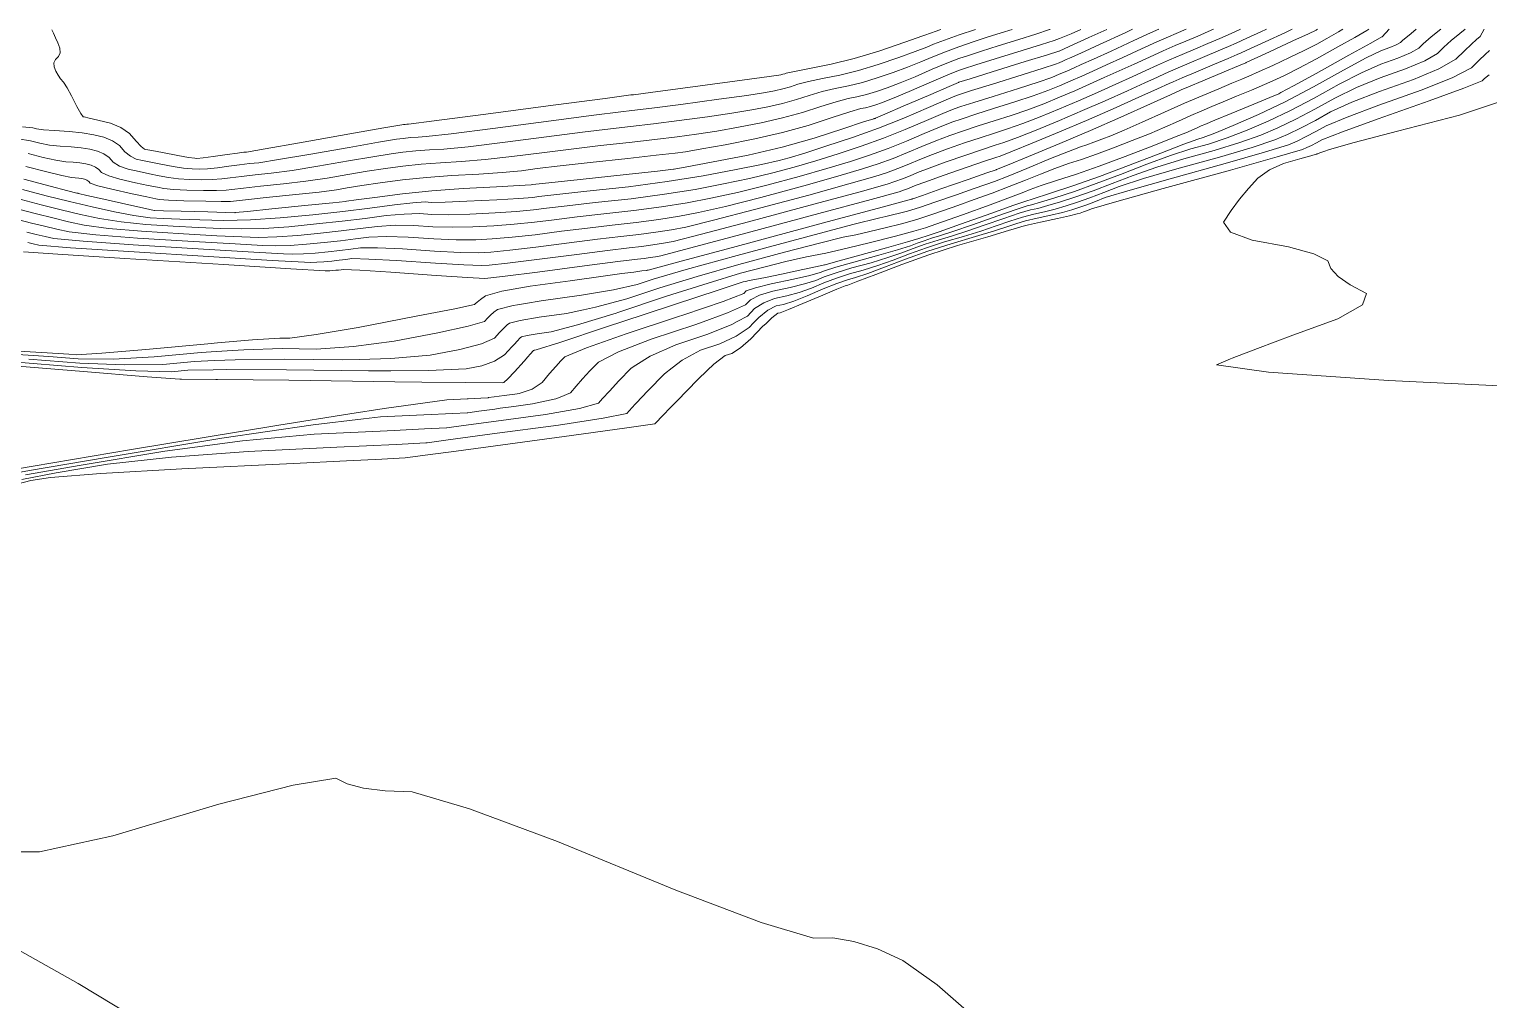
# Model space of a CAD drawing. Header units: inches. Extents: x 1337389 to 1347141, y 407035 to 414577.
# Drawn here: x 1338770 to 1339717, y 413944 to 414574 of the extents above; entities that cross this region are included whole.
import ezdxf

# ---------------------------------------------------------------- set-up
doc = ezdxf.new("R2010")
doc.units = ezdxf.units.IN
doc.header["$MEASUREMENT"] = 0
doc.layers.add('Topo', color=7, linetype='Continuous', lineweight=15, true_color=0x459900)

msp = doc.modelspace()

# ---------------------------------------------------------------- linework, layer by layer
at = {"layer": 'Topo'}
msp.add_line((1339092.083, 414395.7158, 775), (1339086.822, 414394.8308, 775), dxfattribs=at)
for points, elevation in [([(1339407.9669, 414573.6823), (1339400.843, 414571.4709), (1339391.6732, 414568.531), (1339382.506, 414565.4989), (1339373.3409, 414562.3749), (1339364.6411, 414559.1711), (1339356.4051, 414555.8862), (1339348.6349, 414552.5199), (1339340.0399, 414549.104), (1339330.6199, 414545.639), (1339320.3751, 414542.122), (1339310.7039, 414539.2231), (1339301.6079, 414536.9401), (1339293.0861, 414535.273), (1339284.6301, 414533.246), (1339276.2409, 414530.858), (1339267.9182, 414528.1092), (1339258.943, 414525.619), (1339249.317, 414523.3869), (1339239.0379, 414521.4129), (1339226.0071, 414519.2673), (1339210.2249, 414516.948), (1339191.6901, 414514.4562), (1339175.0221, 414512.3278), (1339160.2209, 414510.5622), (1339147.287, 414509.16), (1339129.117, 414506.9651), (1339105.7109, 414503.976), (1339077.0701, 414500.1941), (1339054.849, 414497.512), (1339039.0469, 414495.9299), (1339029.6651, 414495.448), (1339020.831, 414494.7799), (1339012.5451, 414493.927), (1339004.806, 414492.8882), (1338993.031, 414491.0212), (1338977.2202, 414488.3259), (1338957.3719, 414484.8031), (1338940.6431, 414482.1042), (1338927.0339, 414480.2289), (1338916.544, 414479.178), (1338907.7041, 414478.2201), (1338900.5121, 414477.354), (1338894.969, 414476.582), (1338888.7041, 414476.1359), (1338881.716, 414476.0179), (1338874.0059, 414476.2261), (1338866.8748, 414476.736), (1338860.326, 414477.547), (1338854.3559, 414478.6592), (1338848.0142, 414479.9251), (1338841.3001, 414481.345), (1338834.2129, 414482.9179), (1338828.6149, 414484.9611), (1338824.5041, 414487.474), (1338821.8811, 414490.4561), (1338818.4799, 414492.8409), (1338814.3, 414494.6278), (1338809.3419, 414495.8191), (1338803.6501, 414496.745), (1338797.225, 414497.408), (1338790.065, 414497.808), (1338783.2891, 414498.5958), (1338776.8959, 414499.7719), (1338770.8881, 414501.3362), (1338762.9142, 414502.664)], 835), ([(1339538.5118, 414573.7376), (1339537.0609, 414573.1029), (1339528.368, 414569.3351), (1339520.5968, 414566.0081), (1339513.7501, 414563.1198), (1339505.8859, 414559.684), (1339497.0051, 414555.701), (1339487.1082, 414551.1701), (1339477.331, 414546.716), (1339467.6749, 414542.3392), (1339458.139, 414538.0381), (1339448.4308, 414533.785), (1339438.5521, 414529.578), (1339428.5021, 414525.417), (1339418.087, 414521.49), (1339407.3071, 414517.797), (1339396.161, 414514.3371), (1339385.791, 414511.007), (1339376.1961, 414507.8049), (1339367.3759, 414504.733), (1339358.4131, 414501.3489), (1339349.3069, 414497.6541), (1339340.0579, 414493.6479), (1339330.5621, 414489.877), (1339320.8158, 414486.342), (1339310.823, 414483.0411), (1339294.802, 414478.32), (1339272.7549, 414472.18), (1339244.681, 414464.6201), (1339221.8509, 414458.7899), (1339204.2649, 414454.6911), (1339191.9229, 414452.3211), (1339178.488, 414450.1771), (1339163.959, 414448.258), (1339148.3359, 414446.5649), (1339132.1921, 414444.6879), (1339115.5259, 414442.6288), (1339098.3392, 414440.386), (1339083.3269, 414438.7091), (1339070.4892, 414437.5959), (1339059.8249, 414437.0487), (1339047.1639, 414437.071), (1339032.5052, 414437.6641), (1339015.8479, 414438.826), (1339001.8361, 414439.2111), (1338990.4688, 414438.8181), (1338981.747, 414437.6461), (1338972.08, 414436.4801), (1338961.469, 414435.3171), (1338949.9138, 414434.1588), (1338939.395, 414433.4641), (1338929.9121, 414433.2301), (1338921.4651, 414433.458), (1338903.7041, 414434.3631), (1338876.6281, 414435.9461), (1338840.2371, 414438.2049), (1338813.3289, 414440.299), (1338795.905, 414442.2279), (1338787.965, 414443.991), (1338779.864, 414445.897), (1338771.6039, 414447.9461), (1338763.1841, 414450.1379)], 800), ([(1339520.798, 414573.7301), (1339514.401, 414570.9781), (1339509.3058, 414568.8289), (1339501.805, 414565.517), (1339491.8979, 414561.0429), (1339479.5851, 414555.4061), (1339469.012, 414550.5821), (1339460.1769, 414546.569), (1339453.0801, 414543.3689), (1339445.857, 414540.2042), (1339438.505, 414537.0729), (1339431.026, 414533.9768), (1339421.419, 414530.4782), (1339409.683, 414526.5769), (1339395.8168, 414522.273), (1339384.3862, 414518.6419), (1339375.3889, 414515.6831), (1339368.8251, 414513.397), (1339360.614, 414510.2111), (1339350.7561, 414506.1269), (1339339.2499, 414501.1431), (1339327.436, 414496.4519), (1339315.312, 414492.0531), (1339302.8789, 414487.9471), (1339287.6271, 414483.3339), (1339269.556, 414478.215), (1339248.6652, 414472.589), (1339229.6189, 414467.8558), (1339212.4202, 414464.0158), (1339197.066, 414461.0681), (1339180.3521, 414458.401), (1339162.2769, 414456.0142), (1339142.8411, 414453.9069), (1339125.6199, 414451.946), (1339110.6151, 414450.131), (1339097.8263, 414448.4626), (1339084.777, 414447.1181), (1339071.4701, 414446.097), (1339057.9029, 414445.4009), (1339044.726, 414445.2241), (1339031.9409, 414445.569), (1339019.5459, 414446.4342), (1339007.571, 414446.5119), (1338996.0148, 414445.804), (1338984.8799, 414444.3091), (1338972.5379, 414442.8191), (1338958.9909, 414441.335), (1338944.2389, 414439.8569), (1338930.8091, 414438.9682), (1338918.7021, 414438.6701), (1338907.9181, 414438.9609), (1338891.7021, 414439.7159), (1338870.054, 414440.9339), (1338842.9738, 414442.615), (1338821.5419, 414444.4869), (1338805.7559, 414446.5479), (1338795.618, 414448.799), (1338785.2769, 414451.2321), (1338774.7311, 414453.8481), (1338763.9821, 414456.646)], 805), ([(1339503.0361, 414573.7226), (1339497.7239, 414571.35), (1339486.791, 414566.385), (1339472.063, 414559.6419), (1339460.6921, 414554.4469), (1339452.678, 414550.7999), (1339448.0221, 414548.6999), (1339443.282, 414546.623), (1339438.4579, 414544.5689), (1339433.5508, 414542.537), (1339424.7509, 414539.467), (1339412.059, 414535.358), (1339395.4729, 414530.2102), (1339382.9809, 414526.278), (1339374.5821, 414523.5611), (1339370.2751, 414522.0613), (1339362.816, 414519.0741), (1339352.2051, 414514.6), (1339338.4419, 414508.638), (1339324.31, 414503.027), (1339309.8079, 414497.7649), (1339294.9361, 414492.853), (1339280.4521, 414488.348), (1339266.357, 414484.2499), (1339252.648, 414480.5582), (1339237.3881, 414476.922), (1339220.5749, 414473.3409), (1339202.2089, 414469.8151), (1339182.2149, 414466.6251), (1339160.5939, 414463.7688), (1339137.345, 414461.249), (1339119.049, 414459.2039), (1339105.7049, 414457.6341), (1339097.313, 414456.539), (1339086.228, 414455.5272), (1339072.4501, 414454.598), (1339055.9801, 414453.7528), (1339042.289, 414453.3782), (1339031.377, 414453.4741), (1339023.244, 414454.0418), (1339013.3052, 414453.8141), (1339001.5619, 414452.7901), (1338988.0121, 414450.9708), (1338972.9961, 414449.1579), (1338956.5132, 414447.353), (1338938.5641, 414445.554), (1338922.2231, 414444.4729), (1338907.4921, 414444.1101), (1338894.3711, 414444.4649), (1338879.701, 414445.0692), (1338863.4812, 414445.9221), (1338845.7119, 414447.026), (1338829.7538, 414448.674), (1338815.608, 414450.868), (1338803.2719, 414453.606), (1338790.689, 414456.567), (1338777.858, 414459.75), (1338764.779, 414463.155)], 810), ([(1339486.0424, 414573.7154), (1339481.6839, 414571.7269), (1339464.54, 414563.8789), (1339452.372, 414558.313), (1339445.18, 414555.0311), (1339442.9641, 414554.0309), (1339440.7082, 414553.0431), (1339438.412, 414552.065), (1339436.0761, 414551.098), (1339428.083, 414548.456), (1339414.4351, 414544.138), (1339395.1291, 414538.1461), (1339381.576, 414533.9129), (1339373.7741, 414531.4399), (1339371.7243, 414530.7249), (1339365.0179, 414527.9361), (1339353.654, 414523.0721), (1339337.6341, 414516.1329), (1339321.1841, 414509.6021), (1339304.3027, 414503.4771), (1339286.9932, 414497.7601), (1339273.2769, 414493.3619), (1339263.1571, 414490.2852), (1339256.632, 414488.528), (1339245.1561, 414485.9879), (1339228.7292, 414482.6671), (1339207.3511, 414478.5621), (1339184.0789, 414474.8491), (1339158.912, 414471.5249), (1339131.8501, 414468.5908), (1339112.478, 414466.462), (1339100.7939, 414465.1369), (1339096.799, 414464.6149), (1339087.678, 414463.9361), (1339073.431, 414463.0987), (1339054.058, 414462.1041), (1339039.8521, 414461.5309), (1339030.8129, 414461.3798), (1339026.942, 414461.65), (1339019.0401, 414461.1159), (1339007.1081, 414459.7771), (1338991.145, 414457.6331), (1338973.4542, 414455.498), (1338954.0349, 414453.3699), (1338932.8882, 414451.2509), (1338913.6368, 414449.9779), (1338896.2818, 414449.55), (1338880.8241, 414449.9678), (1338867.699, 414450.421), (1338856.9071, 414450.9111), (1338848.4488, 414451.436), (1338837.9662, 414452.861), (1338825.459, 414455.1882), (1338810.9262, 414458.414), (1338796.1019, 414461.9021), (1338780.9851, 414465.652), (1338765.5759, 414469.6629)], 815), ([(1339384.0132, 414573.6722), (1339373.438, 414570.0669), (1339363.8721, 414566.6702), (1339356.8699, 414564.01), (1339352.4308, 414562.0869), (1339344.9521, 414559.255), (1339334.434, 414555.5123), (1339320.874, 414550.858), (1339308.076, 414547.0212), (1339296.0368, 414543.9991), (1339284.7591, 414541.7941), (1339275.6738, 414539.806), (1339268.7822, 414538.036), (1339264.082, 414536.4839), (1339259.0149, 414535.0779), (1339253.58, 414533.818), (1339247.7763, 414532.704), (1339235.731, 414530.8621), (1339217.443, 414528.2918), (1339192.9129, 414524.9941), (1339174.145, 414522.534), (1339161.139, 414520.9109), (1339153.894, 414520.125), (1339136.43, 414517.933), (1339108.745, 414514.334), (1339070.8401, 414509.3289), (1339043.8039, 414505.9011), (1339027.6371, 414504.051), (1339022.3401, 414503.7792), (1339017.3519, 414503.402), (1339012.6741, 414502.92), (1339008.304, 414502.3339), (1338996.6359, 414500.3878), (1338977.6671, 414497.085), (1338951.3989, 414492.422), (1338931.8531, 414489.1101), (1338919.0281, 414487.1491), (1338912.9259, 414486.537), (1338906.4121, 414485.7889), (1338899.4871, 414484.903), (1338892.151, 414483.881), (1338885.755, 414483.2399), (1338880.298, 414482.9799), (1338875.7809, 414483.1021), (1338870.136, 414483.6739), (1338863.3631, 414484.6969), (1338855.4618, 414486.1689), (1338848.8509, 414487.4487), (1338843.529, 414488.5361), (1338839.497, 414489.4321), (1338835.651, 414491.3438), (1338831.9932, 414494.2741), (1338828.5209, 414498.2211), (1338824.0201, 414501.3771), (1338818.4891, 414503.742), (1338811.9271, 414505.3179), (1338804.394, 414506.544), (1338795.89, 414507.422), (1338786.414, 414507.9509), (1338779.3359, 414508.501), (1338774.6549, 414509.074), (1338772.371, 414509.668), (1338765.5981, 414510.4421)], 840), ([(1339589.5509, 414573.7592), (1339585.277, 414571.7031), (1339572.146, 414565.643), (1339562.5329, 414561.2271), (1339556.4381, 414558.4561), (1339553.863, 414557.3289), (1339548.1109, 414554.8759), (1339539.1838, 414551.098), (1339527.0809, 414545.9931), (1339518.1279, 414542.1849), (1339512.326, 414539.6741), (1339509.6761, 414538.461), (1339502.29, 414535.1181), (1339490.1691, 414529.6461), (1339473.3132, 414522.046), (1339456.1549, 414514.527), (1339438.6929, 414507.0899), (1339420.9281, 414499.7361), (1339408.0898, 414494.524), (1339400.178, 414491.455), (1339397.1931, 414490.5281), (1339390.0071, 414488.0998), (1339378.6179, 414484.1711), (1339363.0281, 414478.7401), (1339351.8078, 414474.762), (1339344.9599, 414472.2362), (1339342.4829, 414471.163), (1339339.9402, 414470.153), (1339337.3289, 414469.2063), (1339334.653, 414468.322), (1339316.3269, 414463.2782), (1339282.3529, 414454.0747), (1339232.7299, 414440.712), (1339198.5459, 414431.592), (1339179.8012, 414426.715), (1339176.4959, 414426.0801), (1339172.8971, 414425.506), (1339169.0061, 414424.992), (1339164.8218, 414424.5379), (1339151.9061, 414422.9151), (1339130.258, 414420.1209), (1339099.8789, 414416.1571), (1339078.975, 414413.4811), (1339067.5459, 414412.093), (1339065.592, 414411.9929), (1339054.4761, 414412.6112), (1339034.196, 414413.9479), (1339004.7538, 414416.0032), (1338984.632, 414417.3059), (1338973.8299, 414417.8591), (1338972.3488, 414417.6599), (1338970.7059, 414417.4611), (1338968.903, 414417.2639), (1338966.9399, 414417.0671), (1338965.1531, 414416.949), (1338963.5421, 414416.9091), (1338962.1069, 414416.948), (1338939.709, 414418.3051), (1338896.3479, 414420.9811), (1338832.0239, 414424.9748), (1338788.692, 414427.7368), (1338766.3519, 414429.2678)], 785), ([(1339469.2401, 414573.7083), (1339457.6881, 414568.4199), (1339444.9201, 414562.5849), (1339438.3891, 414559.6182), (1339438.0946, 414559.5169), (1339430.7641, 414557.235), (1339416.3982, 414552.7729), (1339394.996, 414546.129), (1339380.637, 414541.6689), (1339373.321, 414539.393), (1339373.0498, 414539.3009), (1339366.9472, 414536.6741), (1339355.0129, 414531.5129), (1339337.247, 414523.818), (1339325.303, 414518.6542), (1339319.178, 414516.019), (1339318.8749, 414515.9151), (1339318.5879, 414515.8291), (1339318.3189, 414515.762), (1339318.0659, 414515.712), (1339311.5, 414513.5659), (1339298.62, 414509.323), (1339279.4263, 414502.9829), (1339258.728, 414497.2401), (1339236.5269, 414492.093), (1339212.8231, 414487.5431), (1339196.8379, 414484.4839), (1339188.5699, 414482.9179), (1339188.021, 414482.844), (1339177.6541, 414481.7108), (1339157.4679, 414479.518), (1339127.464, 414476.2651), (1339107.1781, 414474.06), (1339096.6111, 414472.901), (1339095.7619, 414472.789), (1339087.9839, 414472.3442), (1339073.277, 414471.566), (1339051.6413, 414470.4542), (1339031.2682, 414468.915), (1339012.158, 414466.9471), (1338994.311, 414464.5499), (1338982.2179, 414462.9179), (1338975.8768, 414462.0491), (1338975.2891, 414461.9449), (1338967.0138, 414461.0849), (1338951.0511, 414459.4709), (1338927.401, 414457.1011), (1338911.5799, 414455.514), (1338903.5872, 414454.708), (1338903.423, 414454.686), (1338897.5501, 414454.826), (1338885.969, 414455.1299), (1338868.6799, 414455.597), (1338857.095, 414455.9189), (1338851.214, 414456.0971), (1338851.0369, 414456.1301), (1338845.503, 414457.3541), (1338834.612, 414459.7699), (1338818.3629, 414463.3779), (1338807.505, 414465.812), (1338802.0371, 414467.0741), (1338801.959, 414467.162), (1338801.8581, 414467.2331), (1338801.7351, 414467.2861), (1338801.5879, 414467.3208), (1338801.419, 414467.3491), (1338801.2291, 414467.368), (1338801.0171, 414467.3801), (1338795.1471, 414468.8788), (1338783.6202, 414471.8649), (1338766.4361, 414476.339)], 820), ([(1339452.3755, 414573.7011), (1339446.0649, 414570.886), (1339438.6031, 414567.7379), (1339435.1, 414566.5349), (1339426.9891, 414563.9397), (1339414.2699, 414559.954), (1339396.9449, 414554.576), (1339384.3148, 414550.623), (1339376.383, 414548.095), (1339373.1469, 414546.9919), (1339366.1781, 414544.1731), (1339355.477, 414539.6371), (1339341.0429, 414533.386), (1339330.2149, 414528.8039), (1339322.992, 414525.8919), (1339319.3749, 414524.6511), (1339315.9601, 414523.627), (1339312.7481, 414522.8211), (1339309.7391, 414522.2329), (1339302.5429, 414520.126), (1339291.1601, 414516.501), (1339275.5899, 414511.3591), (1339258.7999, 414506.7), (1339240.791, 414502.524), (1339221.5619, 414498.8329), (1339206.5613, 414496.0789), (1339195.788, 414494.2611), (1339189.244, 414493.3819), (1339176.7759, 414491.9172), (1339158.3849, 414489.8661), (1339134.0713, 414487.2299), (1339114.491, 414485.0278), (1339099.6441, 414483.2589), (1339089.532, 414481.9238), (1339076.9391, 414480.7329), (1339061.8671, 414479.6869), (1339044.316, 414478.7861), (1339027.7892, 414477.5371), (1339012.287, 414475.9399), (1338997.81, 414473.9961), (1338985.822, 414472.285), (1338976.3249, 414470.8081), (1338969.3168, 414469.564), (1338958.2228, 414468.092), (1338943.0448, 414466.3901), (1338923.7819, 414464.4601), (1338910.2879, 414463.0819), (1338902.562, 414462.257), (1338900.605, 414461.9841), (1338894.601, 414461.9291), (1338884.552, 414462.092), (1338870.4551, 414462.473), (1338860.3551, 414462.8581), (1338854.2511, 414463.2468), (1338852.1438, 414463.6402), (1338846.3401, 414464.878), (1338836.841, 414466.962), (1338823.647, 414469.8911), (1338814.5421, 414472.195), (1338809.526, 414473.8739), (1338808.6001, 414474.9268), (1338807.3989, 414475.7688), (1338805.9232, 414476.4), (1338804.1729, 414476.8201), (1338802.1631, 414477.1469), (1338799.894, 414477.3819), (1338797.3661, 414477.523), (1338791.1936, 414478.785), (1338781.3791, 414481.1679), (1338767.9198, 414484.671)], 825), ([(1339556.0192, 414573.745), (1339549.931, 414571.0249), (1339542.6618, 414567.8449), (1339534.9488, 414564.5158), (1339526.7929, 414561.0381), (1339518.193, 414557.4112), (1339509.966, 414553.8509), (1339502.112, 414550.3592), (1339494.6312, 414546.934), (1339485.6509, 414542.8501), (1339475.1729, 414538.108), (1339463.197, 414532.7071), (1339451.006, 414527.3649), (1339438.599, 414522.0822), (1339425.9772, 414516.856), (1339414.7541, 414512.5011), (1339404.9312, 414509.0162), (1339396.5051, 414506.4011), (1339387.1959, 414503.3711), (1339377.0041, 414499.9271), (1339365.9271, 414496.068), (1339356.2109, 414492.4859), (1339347.858, 414489.1809), (1339340.8671, 414486.1531), (1339333.6881, 414483.303), (1339326.3209, 414480.63), (1339318.766, 414478.135), (1339301.9772, 414473.3059), (1339275.9539, 414466.1451), (1339240.6972, 414456.6511), (1339214.0831, 414449.7239), (1339196.1102, 414445.3651), (1339186.781, 414443.5741), (1339176.6238, 414441.9531), (1339165.641, 414440.5031), (1339153.8309, 414439.2231), (1339138.763, 414437.4301), (1339120.4371, 414435.126), (1339098.8521, 414432.31), (1339081.8759, 414430.3), (1339069.5081, 414429.0949), (1339061.7469, 414428.6969), (1339049.6011, 414428.918), (1339033.0691, 414429.7581), (1339012.1503, 414431.2178), (1338996.102, 414431.9089), (1338984.923, 414431.831), (1338978.6141, 414430.984), (1338971.6219, 414430.14), (1338963.947, 414429.299), (1338955.59, 414428.4621), (1338947.9811, 414427.9591), (1338941.1222, 414427.7902), (1338935.0129, 414427.9551), (1338915.7059, 414429.011), (1338883.201, 414430.9571), (1338837.4989, 414433.7951), (1338805.117, 414436.1119), (1338786.0539, 414437.908), (1338780.3112, 414439.1828), (1338774.452, 414440.562), (1338768.477, 414442.0439)], 795), ([(1339572.9679, 414573.7522), (1339569.3381, 414572.0771), (1339560.21, 414567.904), (1339553.1851, 414564.7399), (1339548.262, 414562.5869), (1339541.5299, 414559.6961), (1339532.9879, 414556.0678), (1339522.637, 414551.702), (1339514.047, 414548.0179), (1339507.2189, 414545.017), (1339502.153, 414542.697), (1339493.97, 414538.984), (1339482.6709, 414533.8771), (1339468.255, 414527.377), (1339453.5801, 414520.946), (1339438.646, 414514.5859), (1339423.453, 414508.296), (1339411.4221, 414503.5128), (1339402.5539, 414500.2351), (1339396.8489, 414498.465), (1339388.6019, 414495.736), (1339377.8109, 414492.049), (1339364.4769, 414487.4041), (1339354.0098, 414483.624), (1339346.4089, 414480.709), (1339341.6751, 414478.658), (1339336.8141, 414476.7281), (1339331.8249, 414474.9179), (1339326.7099, 414473.2281), (1339309.152, 414468.292), (1339279.154, 414460.1101), (1339236.713, 414448.681), (1339206.3141, 414440.658), (1339187.9559, 414436.04), (1339181.6379, 414434.8271), (1339174.761, 414433.7302), (1339167.3229, 414432.7473), (1339159.326, 414431.88), (1339145.334, 414430.173), (1339125.3471, 414427.624), (1339099.366, 414424.234), (1339080.4261, 414421.8901), (1339068.5269, 414420.594), (1339063.67, 414420.345), (1339052.0378, 414420.7639), (1339033.632, 414421.853), (1339008.4519, 414423.6098), (1338990.3669, 414424.6079), (1338979.377, 414424.845), (1338975.4812, 414424.322), (1338971.164, 414423.8009), (1338966.4251, 414423.282), (1338961.2649, 414422.7652), (1338956.567, 414422.4541), (1338952.332, 414422.349), (1338948.5599, 414422.4509), (1338927.7069, 414423.658), (1338889.775, 414425.9691), (1338834.7619, 414429.385), (1338796.9049, 414431.9251), (1338776.203, 414433.588), (1338772.657, 414434.376), (1338769.0391, 414435.2269)], 790), ([(1339432.5116, 414573.6927), (1339432.1049, 414573.5531), (1339423.213, 414570.6461), (1339412.1429, 414567.136), (1339398.8941, 414563.0229), (1339387.9938, 414559.5769), (1339379.4439, 414556.797), (1339373.244, 414554.684), (1339365.4091, 414551.6721), (1339355.9409, 414547.762), (1339344.8389, 414542.953), (1339335.1271, 414538.9541), (1339326.806, 414535.7651), (1339319.8751, 414533.387), (1339313.332, 414531.425), (1339307.178, 414529.8801), (1339301.4129, 414528.753), (1339293.5869, 414526.6861), (1339283.7011, 414523.68), (1339271.754, 414519.7341), (1339258.872, 414516.159), (1339245.0541, 414512.9559), (1339230.2999, 414510.1229), (1339216.284, 414507.673), (1339203.007, 414505.6049), (1339190.4671, 414503.9189), (1339175.8989, 414502.1221), (1339159.3029, 414500.2143), (1339140.6789, 414498.195), (1339121.804, 414495.996), (1339102.678, 414493.618), (1339083.3009, 414491.059), (1339065.8939, 414489.1221), (1339050.4571, 414487.808), (1339036.99, 414487.1169), (1339024.31, 414486.1588), (1339012.416, 414484.9339), (1339001.308, 414483.4419), (1338989.427, 414481.653), (1338976.7722, 414479.5669), (1338963.3439, 414477.184), (1338949.4331, 414475.0979), (1338935.04, 414473.31), (1338920.163, 414471.819), (1338908.9961, 414470.6509), (1338901.537, 414469.8061), (1338897.7869, 414469.2829), (1338891.6528, 414469.0329), (1338883.134, 414469.055), (1338872.2299, 414469.35), (1338863.6149, 414469.797), (1338857.2877, 414470.3969), (1338853.2501, 414471.1491), (1338847.1771, 414472.4019), (1338839.0709, 414474.153), (1338828.9301, 414476.4053), (1338821.5781, 414478.5779), (1338817.0151, 414480.6741), (1338815.2399, 414482.691), (1338812.939, 414484.3049), (1338810.1122, 414485.514), (1338806.7569, 414486.3188), (1338802.9068, 414486.946), (1338798.5591, 414487.3952), (1338793.7151, 414487.665), (1338787.242, 414488.69), (1338779.1381, 414490.47), (1338769.4039, 414493.0041)], 830), ([(1339361.6682, 414573.6627), (1339357.334, 414572.1339), (1339356.2271, 414571.655), (1339349.865, 414569.4049), (1339338.2469, 414565.3851), (1339321.374, 414559.5941), (1339305.4479, 414554.8191), (1339290.4671, 414551.059), (1339276.4319, 414548.3138), (1339266.717, 414546.3659), (1339261.3219, 414545.214), (1339260.2461, 414544.8589), (1339259.0869, 414544.5369), (1339257.8429, 414544.2489), (1339256.5141, 414543.994), (1339245.4542, 414542.4561), (1339224.661, 414539.6349), (1339194.136, 414535.5309), (1339173.268, 414532.7392), (1339162.056, 414531.2589), (1339160.5021, 414531.0898), (1339143.7418, 414528.9018), (1339111.778, 414524.6931), (1339064.609, 414518.4643), (1339032.759, 414514.29), (1339016.2271, 414512.173), (1339015.015, 414512.1101), (1339013.8739, 414512.0241), (1339012.803, 414511.9141), (1339011.803, 414511.7792), (1339000.2399, 414509.756), (1338978.1151, 414505.8432), (1338945.427, 414500.042), (1338923.0631, 414496.1168), (1338911.0228, 414494.068), (1338909.3069, 414493.896), (1338905.1201, 414493.3571), (1338898.4621, 414492.4519), (1338889.3331, 414491.179), (1338882.806, 414490.343), (1338878.8798, 414489.943), (1338877.556, 414489.9788), (1338873.3959, 414490.613), (1338866.4001, 414491.847), (1338856.5691, 414493.679), (1338849.6881, 414494.972), (1338845.759, 414495.7279), (1338844.7801, 414495.9449), (1338842.688, 414497.727), (1338839.4819, 414501.074), (1338835.1617, 414505.985), (1338829.5601, 414509.9129), (1338822.677, 414512.857), (1338814.5119, 414514.8171), (1338808.843, 414516.1361), (1338805.6712, 414516.8149), (1338804.9951, 414516.8521), (1338803.4151, 414519.142), (1338800.931, 414523.6839), (1338797.5438, 414530.4772), (1338794.6629, 414535.7329), (1338792.2903, 414539.452), (1338790.4251, 414541.6331), (1338788.7801, 414544.022), (1338787.356, 414546.6189), (1338786.152, 414549.4229), (1338786.043, 414551.934), (1338787.027, 414554.1519), (1338789.107, 414556.0771), (1338790.0491, 414558.503), (1338789.8551, 414561.43), (1338788.5231, 414564.859), (1338787.1429, 414568.1291), (1338785.714, 414571.24), (1338784.6227, 414573.4183)], 845), ([(1339606.0647, 414573.7662), (1339605.396, 414573.357), (1339605.2071, 414573.221), (1339600.0699, 414570.8171), (1339589.9849, 414566.146), (1339574.9529, 414559.209), (1339564.855, 414554.5501), (1339559.692, 414552.171), (1339559.4639, 414552.0709), (1339554.6929, 414550.057), (1339545.3801, 414546.1268), (1339531.5241, 414540.2839), (1339522.209, 414536.3521), (1339517.4338, 414534.3319), (1339517.198, 414534.2249), (1339510.6099, 414531.252), (1339497.6671, 414525.416), (1339478.3722, 414516.715), (1339458.729, 414508.1071), (1339438.74, 414499.594), (1339418.4042, 414491.1749), (1339404.7581, 414485.5348), (1339397.8021, 414482.674), (1339397.537, 414482.592), (1339391.4121, 414480.4649), (1339379.4251, 414476.293), (1339361.578, 414470.0759), (1339349.6069, 414465.899), (1339343.511, 414463.763), (1339343.2909, 414463.6681), (1339343.0658, 414463.5779), (1339342.834, 414463.4939), (1339342.5962, 414463.4161), (1339323.502, 414458.2641), (1339285.5519, 414448.0399), (1339228.746, 414432.743), (1339190.777, 414422.5261), (1339171.6459, 414417.3891), (1339171.3531, 414417.333), (1339171.0339, 414417.2821), (1339170.688, 414417.236), (1339170.3171, 414417.1961), (1339167.5191, 414416.8369), (1339162.2941, 414416.158), (1339154.643, 414415.1592), (1339140.898, 414413.2839), (1339121.0591, 414410.5311), (1339095.1259, 414406.901), (1339076.7921, 414403.6539), (1339066.056, 414400.7901), (1339062.919, 414398.3088), (1339060.7051, 414396.517), (1339059.4141, 414395.4141), (1339059.047, 414395.0009), (1339046.2548, 414392.3348), (1339021.0389, 414387.4162), (1338983.398, 414380.245), (1338956.119, 414375.4929), (1338939.2032, 414373.1609), (1338933.8591, 414373.2319)], 780), ([(1339622.4825, 414573.7732), (1339619.6841, 414572.1091), (1339612.116, 414567.743), (1339605.48, 414564.065), (1339597.4111, 414559.9309), (1339587.9089, 414555.3411), (1339576.9741, 414550.2941), (1339568.16, 414546.2979), (1339561.4659, 414543.3511), (1339556.893, 414541.4549), (1339550.378, 414538.728), (1339541.9211, 414535.1719), (1339531.5231, 414530.7871), (1339519.763, 414525.686), (1339506.6419, 414519.87), (1339492.1601, 414513.34), (1339480.577, 414508.2381), (1339471.893, 414504.566), (1339466.1069, 414502.322), (1339460.9091, 414500.3951), (1339456.2981, 414498.7851), (1339452.2749, 414497.4911), (1339444.4412, 414494.497), (1339432.798, 414489.801), (1339417.345, 414483.4031), (1339405.189, 414478.4671), (1339396.3311, 414474.9909), (1339390.771, 414472.9769), (1339382.5952, 414470.077), (1339371.8012, 414466.292), (1339358.3911, 414461.6199), (1339347.7609, 414458.0681), (1339339.911, 414455.635), (1339334.8419, 414454.3209), (1339330.1561, 414453.1841), (1339325.8542, 414452.225), (1339321.9359, 414451.443), (1339304.5489, 414446.9433), (1339273.6919, 414438.7239), (1339229.3661, 414426.7878), (1339196.413, 414417.706), (1339174.833, 414411.478), (1339164.6269, 414408.104), (1339149.137, 414404.64), (1339128.3641, 414401.0839), (1339102.306, 414397.4359), (1339092.083, 414395.7158)], 775), ([(1339639.3265, 414573.7803), (1339638.0219, 414572.9858), (1339630.1819, 414568.467), (1339619.2671, 414562.332), (1339605.2791, 414554.579), (1339593.8898, 414548.458), (1339585.1, 414543.969), (1339578.91, 414541.1121), (1339571.57, 414537.875), (1339563.08, 414534.2579), (1339553.4411, 414530.26), (1339544.8882, 414526.6981), (1339537.4209, 414523.572), (1339531.0411, 414520.881), (1339523.826, 414517.7511), (1339515.7761, 414514.183), (1339506.8911, 414510.1761), (1339496.9019, 414505.929), (1339485.8099, 414501.4401), (1339473.614, 414496.71), (1339462.657, 414492.6481), (1339452.9379, 414489.2539), (1339444.4569, 414486.5281), (1339435.548, 414483.3631), (1339426.21, 414479.7589), (1339416.4439, 414475.7158), (1339406.026, 414471.605), (1339394.9581, 414467.4272), (1339383.2378, 414463.1811), (1339372.6741, 414459.3931), (1339363.267, 414456.0607), (1339355.015, 414453.1871), (1339345.9532, 414450.347), (1339336.0789, 414447.543), (1339325.393, 414444.7729), (1339315.5169, 414442.378), (1339306.4489, 414440.3559), (1339298.1902, 414438.7069), (1339282.775, 414434.9399), (1339260.2061, 414429.0551), (1339230.4819, 414421.0499), (1339203.4949, 414413.344), (1339179.2438, 414405.935), (1339157.73, 414398.8241), (1339137.5088, 414393.2601), (1339129.7301, 414391.6099)], 770), ([(1339652.5396, 414573.7859), (1339647.9611, 414568.8709), (1339647.86, 414568.8088), (1339640.6799, 414564.826), (1339626.419, 414556.9201), (1339605.0781, 414545.0919), (1339590.369, 414536.9841), (1339582.2909, 414532.597), (1339580.8462, 414531.9298), (1339574.9808, 414529.452), (1339564.695, 414525.164), (1339549.989, 414519.0648), (1339539.3978, 414514.668), (1339532.9212, 414511.9711), (1339530.5601, 414510.975), (1339527.8889, 414509.8161), (1339524.9101, 414508.4959), (1339521.621, 414507.013), (1339513.2271, 414503.6191), (1339499.7268, 414498.3141), (1339481.121, 414491.0989), (1339464.4051, 414484.902), (1339449.577, 414479.7241), (1339436.639, 414475.5651), (1339426.6539, 414472.2289), (1339419.6219, 414469.7171), (1339415.5431, 414468.0281), (1339406.8639, 414464.7439), (1339393.5839, 414459.8631), (1339375.7052, 414453.3849), (1339362.7541, 414448.7079), (1339354.7321, 414445.8309), (1339351.64, 414444.7539), (1339344.145, 414442.627), (1339332.246, 414439.4507), (1339315.9449, 414435.2259), (1339300.877, 414431.571), (1339287.043, 414428.4859), (1339274.4431, 414425.9721), (1339261.0021, 414422.9379), (1339246.7211, 414419.3849), (1339231.5987, 414415.3129), (1339210.577, 414408.982), (1339183.6549, 414400.392), (1339151.955, 414389.9138)], 765), ([(1339670.1061, 414573.7933), (1339666.689, 414571.0559), (1339661.1861, 414566.526), (1339659.818, 414565.1851), (1339657.1022, 414563.655), (1339653.0389, 414561.936), (1339647.629, 414560.028), (1339637.547, 414555.115), (1339622.795, 414547.197), (1339603.3711, 414536.275), (1339584.993, 414526.6581), (1339567.66, 414518.348), (1339551.3731, 414511.3429), (1339539.402, 414506.367), (1339531.7481, 414503.4188), (1339528.4099, 414502.4991), (1339519.249, 414499.1601), (1339504.265, 414493.4029), (1339483.456, 414485.2281), (1339464.4759, 414478.107), (1339447.3249, 414472.04), (1339432.0011, 414467.028), (1339421.5901, 414463.645), (1339416.092, 414461.8911), (1339415.506, 414461.7659), (1339408.3699, 414459.2871), (1339394.6839, 414454.454), (1339374.4478, 414447.2679), (1339360.475, 414442.3351), (1339352.7629, 414439.655), (1339351.3139, 414439.2289), (1339349.934, 414438.784), (1339348.6229, 414438.3199), (1339347.3811, 414437.8382), (1339339.961, 414435.7048), (1339326.365, 414431.922), (1339306.591, 414426.4881), (1339293.2989, 414422.818), (1339286.4892, 414420.9119), (1339286.1619, 414420.7712), (1339281.3351, 414419.7152), (1339272.008, 414417.744), (1339258.1829, 414414.8578), (1339247.788, 414412.6979), (1339240.823, 414411.2662), (1339237.289, 414410.5612), (1339234.76, 414410.044), (1339233.235, 414409.7151), (1339232.715, 414409.575), (1339217.6589, 414404.6201), (1339188.0661, 414394.8491), (1339169.1618, 414388.6008)], 760), ([(1339685.9867, 414573.8001), (1339679.7719, 414568.736), (1339674.5889, 414564.284), (1339671.8221, 414561.5718), (1339666.3298, 414558.4789), (1339658.1151, 414555.0029), (1339647.1739, 414551.144), (1339634.473, 414545.5308), (1339620.0091, 414538.162), (1339603.7849, 414529.0389), (1339588.4329, 414521.0061), (1339573.954, 414514.0638), (1339560.3489, 414508.213), (1339547.469, 414503.262), (1339535.3139, 414499.2111), (1339523.8841, 414496.06), (1339510.5381, 414491.7099), (1339495.276, 414486.161), (1339478.099, 414479.412), (1339462.4311, 414473.5329), (1339448.2728, 414468.5251), (1339435.6231, 414464.3879), (1339426.304, 414461.4401), (1339420.3159, 414459.6831), (1339417.659, 414459.116), (1339410.407, 414456.7921), (1339398.562, 414452.711), (1339382.123, 414446.8729), (1339369.475, 414442.484), (1339360.6178, 414439.5448), (1339355.551, 414438.055), (1339350.726, 414436.5001), (1339346.1419, 414434.879), (1339341.7979, 414433.193), (1339333.524, 414430.591), (1339321.319, 414427.073), (1339305.183, 414422.6382), (1339293.472, 414419.272), (1339286.188, 414416.9741), (1339283.33, 414415.7431), (1339276.5842, 414413.9131), (1339265.95, 414411.4821), (1339251.4282, 414408.4501), (1339241.2319, 414405.9049), (1339235.3621, 414403.8459), (1339233.8171, 414402.2742), (1339220.3249, 414397.1159), (1339194.8849, 414388.3741), (1339190.6098, 414386.9641)], 755), ([(1339229.4941, 414383.9969), (1339236.02, 414387.5552), (1339240.768, 414392.3878), (1339246.6251, 414396.172), (1339253.5931, 414398.907), (1339261.6689, 414400.593), (1339269.694, 414402.853), (1339277.666, 414405.6881), (1339285.5859, 414409.096), (1339293.8199, 414412.18), (1339302.367, 414414.94), (1339311.2279, 414417.3751), (1339320.65, 414420.363), (1339330.634, 414423.9029), (1339341.1789, 414427.9961), (1339352.309, 414431.9309), (1339364.0251, 414435.707), (1339376.3269, 414439.325), (1339387.476, 414442.7841), (1339397.4731, 414446.0839), (1339406.319, 414449.2249), (1339414.482, 414451.803), (1339421.9641, 414453.8169), (1339428.765, 414455.2679), (1339435.7319, 414457.032), (1339442.867, 414459.1071), (1339450.1682, 414461.4961), (1339458.3409, 414464.3861), (1339467.3851, 414467.7799), (1339477.3, 414471.6749), (1339493.1149, 414476.81), (1339514.83, 414483.183), (1339542.4462, 414490.7961), (1339563.603, 414497.052), (1339578.302, 414501.952), (1339586.5429, 414505.496), (1339595.313, 414509.701), (1339604.6111, 414514.567), (1339614.439, 414520.093), (1339628.3242, 414526.3639), (1339646.2658, 414533.3781), (1339668.266, 414541.137), (1339684.787, 414548.1261), (1339695.8301, 414554.3481), (1339701.3949, 414559.8008), (1339705.8831, 414564.052), (1339709.2941, 414567.103), (1339711.629, 414568.9521), (1339714.2456, 414573.812)], 745), ([(1339701.8552, 414573.8068), (1339698.3319, 414571.016), (1339692.828, 414566.3939), (1339687.9921, 414562.042), (1339683.826, 414557.9601), (1339675.5589, 414553.3032), (1339663.19, 414548.0699), (1339646.72, 414542.2611), (1339631.3979, 414535.9469), (1339617.2239, 414529.128), (1339604.1981, 414521.8031), (1339591.8731, 414515.3528)], 750), ([(1339717.7049, 414559.9481), (1339714.8301, 414557.4381), (1339710.8889, 414553.7282), (1339705.8801, 414548.82), (1339693.364, 414542.3119), (1339673.341, 414534.2029), (1339645.8122, 414524.4949), (1339625.2492, 414516.7801), (1339611.6528, 414511.0579), (1339605.0241, 414507.3312), (1339598.752, 414504.049), (1339592.837, 414501.213), (1339587.2781, 414498.8219), (1339571.6701, 414493.947), (1339546.0119, 414486.5882), (1339510.3041, 414476.7449), (1339484.404, 414469.3589), (1339468.3121, 414464.432), (1339462.028, 414461.9631), (1339456.2959, 414459.8129), (1339451.116, 414457.9809), (1339446.4892, 414456.467), (1339440.446, 414454.827), (1339432.9889, 414453.0609), (1339424.117, 414451.168), (1339416.52, 414449.309), (1339410.1971, 414447.4819), (1339405.148, 414445.6899), (1339396.4769, 414442.934), (1339384.1811, 414439.2149), (1339368.262, 414434.5329), (1339353.1011, 414429.6461), (1339338.6981, 414424.5552), (1339325.0508, 414419.2579), (1339314.2128, 414415.249), (1339306.1819, 414412.5261), (1339300.9589, 414411.0909), (1339293.994, 414408.6339), (1339285.2849, 414405.1569), (1339274.8339, 414400.66), (1339266.249, 414397.323), (1339259.5289, 414395.148), (1339254.675, 414394.1351), (1339249.3221, 414391.3051), (1339243.4709, 414386.6591), (1339240.0631, 414383.1901)], 740), ([(1339247.935, 414382.589), (1339252.019, 414386.4389), (1339255.7571, 414389.3629), (1339257.3893, 414389.7039), (1339262.8042, 414391.794), (1339272.0031, 414395.6319), (1339284.9842, 414401.2191), (1339294.167, 414405.089), (1339299.552, 414407.241), (1339301.137, 414407.677), (1339307.776, 414410.134), (1339319.469, 414414.6131), (1339336.2161, 414421.1129), (1339353.8929, 414427.3621), (1339372.4989, 414433.3589), (1339392.0361, 414439.1051), (1339405.4769, 414443.0841), (1339412.823, 414445.2949), (1339414.0749, 414445.7391), (1339418.5569, 414446.814), (1339426.27, 414448.519), (1339437.214, 414450.8529), (1339445.161, 414452.6228), (1339450.111, 414453.827), (1339452.064, 414454.466), (1339454.2511, 414455.239), (1339456.6709, 414456.1469), (1339459.3239, 414457.1899), (1339475.6931, 414461.9091), (1339505.777, 414470.3061), (1339549.5781, 414482.3811), (1339579.7371, 414490.8418), (1339596.255, 414495.6921), (1339599.1308, 414496.9291), (1339602.1919, 414498.397), (1339605.4379, 414500.0951), (1339608.868, 414502.024), (1339622.1749, 414507.1959), (1339645.3581, 414515.6119), (1339678.4169, 414527.27), (1339700.9301, 414535.5071), (1339712.8981, 414540.3221), (1339714.3189, 414541.715), (1339717.406, 414544.1959)], 735), ([(1339725.409, 414527.1392), (1339698.103, 414518.0739), (1339657.8701, 414507.5931), (1339629.79, 414500.1621), (1339613.863, 414495.781), (1339610.0879, 414494.45), (1339607.495, 414493.52), (1339606.0829, 414492.9889), (1339605.8509, 414492.8588), (1339605.6321, 414492.744), (1339605.4249, 414492.6448), (1339605.2308, 414492.562), (1339601.5921, 414491.538), (1339594.5071, 414489.5749), (1339583.9769, 414486.6719), (1339574.9179, 414482.515), (1339567.3322, 414477.1039), (1339561.2182, 414470.439), (1339555.4509, 414463.462), (1339550.0329, 414456.172), (1339544.9641, 414448.57), (1339549.4652, 414442.0908), (1339563.5358, 414436.7361), (1339587.178, 414432.5049), (1339603.5798, 414428.0569), (1339612.7419, 414423.392), (1339614.6629, 414418.5118), (1339619.4938, 414413.3472), (1339627.2341, 414407.8971), (1339637.8839, 414402.163), (1339635.2259, 414394.7899), (1339619.2599, 414385.7759), (1339589.9861, 414375.1209), (1339567.0868, 414366.582), (1339550.5621, 414360.158), (1339549.5, 414359.7069)], 730), ([(1339591.8731, 414515.3528), (1339580.249, 414509.7801), (1339569.325, 414505.0829), (1339555.5359, 414500.157), (1339538.88, 414495.0029), (1339519.357, 414489.622), (1339501.8271, 414484.2598), (1339486.2878, 414478.9179), (1339472.742, 414473.596), (1339460.3861, 414468.9601), (1339449.2201, 414465.0109), (1339439.2451, 414461.7481), (1339431.018, 414459.2359), (1339424.5399, 414457.4759), (1339419.8113, 414456.467), (1339412.4449, 414454.2979), (1339402.44, 414450.968), (1339389.7979, 414446.4789), (1339378.4761, 414442.634), (1339368.4722, 414439.435), (1339359.788, 414436.8809), (1339351.518, 414434.215), (1339343.6601, 414431.4381), (1339336.2161, 414428.548), (1339327.0869, 414425.477), (1339316.2729, 414422.2239), (1339303.775, 414418.7889), (1339293.646, 414415.7261), (1339285.8871, 414413.0351), (1339280.498, 414410.7159), (1339273.139, 414408.3831), (1339263.81, 414406.0371), (1339252.51, 414403.678), (1339243.9292, 414401.0382), (1339238.065, 414398.117), (1339234.9179, 414394.9154), (1339223.1172, 414389.5801), (1339211.5679, 414385.3651)], 750), ([(1339086.822, 414394.8308), (1339084.1449, 414394.38), (1339073.8781, 414391.9141), (1339071.5067, 414390.038), (1339069.3262, 414388.1129), (1339067.336, 414386.1369), (1339065.535, 414384.1109), (1339054.8429, 414380.9521), (1339035.2599, 414376.6601), (1339006.7851, 414371.2352), (1338980.4329, 414367.7168), (1338959.339, 414366.313)], 775), ([(1339151.955, 414389.9138), (1339150.8329, 414389.5429), (1339125.88, 414381.8809), (1339108.7949, 414377.405), (1339099.5778, 414376.114), (1339093.154, 414375.0329), (1339089.5229, 414374.161), (1339088.684, 414373.498), (1339086.569, 414371.305), (1339084.8411, 414369.4091)], 765), ([(1339129.7301, 414391.6099), (1339118.579, 414389.2439), (1339100.9422, 414386.7751), (1339088.649, 414384.706), (1339085.9829, 414384.0661)], 770), ([(1339169.1618, 414388.6008), (1339143.9371, 414380.263), (1339114.2512, 414370.501), (1339099.0111, 414365.565), (1339098.2138, 414365.4542), (1339097.6588, 414365.3599), (1339097.3451, 414365.2851), (1339097.2732, 414365.2271), (1339095.1911, 414362.9011), (1339093.5298, 414361.0361)], 760), ([(1339190.6098, 414386.9641), (1339157.4972, 414376.0451), (1339131.7371, 414366.962), (1339117.6049, 414361.1239), (1339115.8811, 414359.338)], 755), ([(1339085.9829, 414384.0661), (1339081.7009, 414383.037), (1339080.096, 414381.768), (1339077.9479, 414379.7089), (1339075.2571, 414376.8599), (1339072.0231, 414373.2219), (1339063.4309, 414369.5701), (1339049.481, 414365.9038), (1339030.173, 414362.226), (1339004.747, 414359.9399), (1338984.3541, 414359.3631)], 770), ([(1339211.5679, 414385.3651), (1339202.6592, 414382.1131), (1339173.5459, 414372.5131), (1339152.381, 414364.295), (1339139.3539, 414357.5551)], 750), ([(1339163.7268, 414355.7033), (1339173.0261, 414361.6269), (1339189.5959, 414368.9811), (1339210.4341, 414375.8521), (1339225.9091, 414382.0429), (1339229.4941, 414383.9969)], 745), ([(1339240.0631, 414383.1901), (1339237.1211, 414380.1959), (1339228.7, 414374.5071), (1339218.2091, 414369.5911), (1339205.6451, 414365.4491), (1339193.671, 414358.9587), (1339187.179, 414353.9211)], 740), ([(1339209.95, 414352.191), (1339214.3151, 414356.2911), (1339221.695, 414361.9159), (1339225.983, 414363.3302), (1339231.4922, 414366.9709), (1339238.2228, 414372.8369), (1339246.174, 414380.9301), (1339247.935, 414382.589)], 735), ([(1338892.1469, 414370.1), (1338885.8701, 414369.5619), (1338845.6468, 414365.7889), (1338817.2291, 414363.405), (1338800.615, 414362.409), (1338795.806, 414362.802), (1338778.128, 414363.8851), (1338747.5789, 414365.6589)], 780), ([(1338933.8591, 414373.2319), (1338932.6479, 414373.2481), (1338914.871, 414372.0479), (1338892.1469, 414370.1)], 780), ([(1339084.8411, 414369.4091), (1339083.178, 414367.5831), (1339078.5109, 414362.332), (1339072.0192, 414358.1869), (1339063.7021, 414355.1481), (1339053.5601, 414353.216), (1339029.0602, 414352.164), (1339004.5761, 414352.0561)], 765), ([(1338891.24, 414364.4711), (1338881.586, 414363.841), (1338851.1859, 414360.99), (1338824.585, 414359.606), (1338801.7841, 414359.6901), (1338782.7828, 414361.242), (1338759.2489, 414362.8941)], 775), ([(1338890.3059, 414358.6752), (1338877.301, 414358.121), (1338856.7249, 414356.1911), (1338831.942, 414355.8081), (1338802.9529, 414356.9721), (1338769.7591, 414359.6831)], 770), ([(1338984.3541, 414359.3631), (1338973.202, 414359.048), (1338935.54, 414359.549), (1338903.573, 414359.2399), (1338890.3059, 414358.6752)], 770), ([(1338959.339, 414366.313), (1338956.2019, 414366.1041), (1338934.0941, 414366.3991), (1338909.2218, 414365.6441), (1338891.24, 414364.4711)], 775), ([(1339093.5298, 414361.0361), (1339091.0989, 414358.3061), (1339084.9989, 414351.442), (1339080.607, 414346.8041), (1339077.9231, 414344.392), (1339076.948, 414344.2069), (1339053.374, 414344.3879), (1339024.8589, 414344.7261)], 760), ([(1339115.8811, 414359.338), (1339115.102, 414358.5312), (1339111.8129, 414354.8839), (1339107.7389, 414350.1809), (1339102.881, 414344.424), (1339096.3569, 414340.143), (1339088.544, 414337.4658)], 755), ([(1339549.5, 414359.7069), (1339540.4109, 414355.8491), (1339574.2349, 414351.0482), (1339652.0341, 414345.7538), (1339773.807, 414339.9681), (1339861.803, 414337.876), (1339916.021, 414339.476), (1339931.433, 414343.4681)], 730), ([(1338891.129, 414346.4441), (1338868.7309, 414346.6792), (1338867.8019, 414346.5921), (1338846.655, 414348.21), (1338805.292, 414351.5341), (1338743.711, 414356.5641)], 760), ([(1338889.341, 414352.6861), (1338873.0161, 414352.3999), (1338862.263, 414351.391), (1338839.2991, 414352.0091), (1338804.1229, 414354.2531), (1338756.735, 414358.1241)], 765), ([(1339004.5761, 414352.0561), (1338990.202, 414351.9921), (1338936.9851, 414352.6998), (1338897.9231, 414352.8359), (1338889.341, 414352.6861)], 765), ([(1339139.3539, 414357.5551), (1339139.165, 414357.457), (1339133.8959, 414352), (1339129.144, 414346.8921), (1339124.9071, 414342.1341), (1339121.1861, 414337.7248), (1339114.54, 414334.9949)], 750), ([(1339140.7392, 414332.5049), (1339142.0739, 414334.087), (1339146.4741, 414338.901), (1339152.691, 414345.469), (1339160.724, 414353.789), (1339163.7268, 414355.7033)], 745), ([(1339187.179, 414353.9211), (1339182.2841, 414350.1221), (1339171.4849, 414338.9367), (1339163.8039, 414330.9101), (1339163.289, 414330.3608)], 740), ([(1339186.209, 414328.1821), (1339190.28, 414332.406), (1339203.843, 414346.454), (1339209.95, 414352.191)], 735), ([(1339024.8589, 414344.7261), (1339007.202, 414344.9358), (1338938.431, 414345.8509), (1338892.2739, 414346.432), (1338891.129, 414346.4441)], 760), ([(1339054.7989, 414333.907), (1339054.2378, 414333.8791), (1339041.012, 414333.2429), (1339000.2818, 414327.528), (1338978.1519, 414324.028)], 755), ([(1339006.807, 414313.3431), (1339026.4489, 414314.2931), (1339040.8409, 414314.999), (1339041.0171, 414315.0281), (1339051.7691, 414316.4821), (1339073.097, 414319.36), (1339105.002, 414323.6622), (1339127.1329, 414327.5511), (1339139.4911, 414331.0261), (1339140.7392, 414332.5049)], 745), ([(1339163.289, 414330.3608), (1339159.241, 414326.0401), (1339157.7959, 414324.327), (1339142.5219, 414321.2549), (1339113.4201, 414316.8241), (1339070.4899, 414311.035), (1339041.837, 414307.1701), (1339028.2079, 414305.331)], 740), ([(1339085.2349, 414336.9422), (1339078.313, 414336.009), (1339071.6329, 414335.1039), (1339068.127, 414334.625), (1339067.7951, 414334.5701), (1339063.1649, 414334.3209), (1339054.7989, 414333.907)], 755), ([(1339114.54, 414334.9949), (1339111.745, 414333.8471), (1339096.585, 414330.4999), (1339084.5801, 414328.8809)], 750), ([(1339088.544, 414337.4658), (1339088.168, 414337.3369), (1339085.2349, 414336.9422)], 755), ([(1338978.1519, 414324.028), (1338932.0461, 414316.736), (1338836.3059, 414300.8661), (1338772.5141, 414290.172), (1338740.6699, 414284.653)], 755), ([(1338986.966, 414320.7709), (1338954.3349, 414317.0041), (1338895.0039, 414308.268), (1338820.02, 414295.838), (1338770.1068, 414287.3), (1338745.2649, 414282.654)], 750), ([(1339072.139, 414327.2022), (1339061.7008, 414325.7931), (1339054.572, 414324.8259), (1339054.3181, 414324.7849), (1339044.8069, 414324.3071), (1339026.0391, 414323.394), (1338998.0141, 414322.0461), (1338986.966, 414320.7709)], 750), ([(1339043.86, 414299.4709), (1339067.8821, 414302.7111), (1339121.8371, 414309.9871), (1339157.91, 414314.9589), (1339176.1009, 414317.6279), (1339176.4092, 414317.993), (1339181.1349, 414322.9189), (1339186.209, 414328.1821)], 735), ([(1339084.5801, 414328.8809), (1339075.7049, 414327.6837), (1339072.139, 414327.2022)], 750), ([(1338767.7, 414284.4291), (1338803.734, 414290.8109), (1338857.961, 414299.799), (1338908.3881, 414306.479), (1338955.015, 414310.8491), (1338997.8398, 414312.9091), (1339006.807, 414313.3431)], 745), ([(1339028.2079, 414305.331), (1339027.4619, 414305.2301), (1339027.3649, 414305.2142), (1339008.091, 414304.2791), (1338969.6419, 414302.425), (1338912.016, 414299.6519), (1338862.442, 414295.9539), (1338820.919, 414291.3312), (1338787.4471, 414285.7831), (1338765.2921, 414281.5581)], 740), ([(1338762.8849, 414278.687), (1338771.161, 414280.7549), (1338783.8761, 414282.8628), (1338816.4948, 414285.429), (1338869.0171, 414288.4551), (1338941.443, 414291.9399), (1338975.9061, 414293.599)], 735), ([(1338975.9061, 414293.599), (1338989.7328, 414294.2643), (1338994.9069, 414294.513)], 735), ([(1338994.9069, 414294.513), (1339013.8975, 414295.4293), (1339031.9051, 414297.8591), (1339043.86, 414299.4709)], 735), ([(1338750.3791, 414039.8181), (1338776.798, 414039.809), (1338824.3761, 414050.0712), (1338893.1131, 414070.6069), (1338941.34, 414083.0801), (1338969.056, 414087.4901), (1338976.2619, 414083.837), (1338986.8942, 414081.144), (1339000.9531, 414079.412), (1339018.4377, 414078.64), (1339055.725, 414067.621), (1339112.8131, 414046.3562), (1339189.7019, 414014.8439), (1339245.1001, 413993.9311), (1339279.007, 413983.6181), (1339291.4222, 413983.9041), (1339305.224, 413981.6069), (1339320.4119, 413976.7261), (1339336.987, 413969.2621), (1339359.1209, 413953.3709), (1339386.814, 413929.0551)], 730), ([(1338860.1741, 413918.8801), (1338801.687, 413954.186), (1338756.775, 413979.516)], 730)]:
    msp.add_lwpolyline(points, dxfattribs=dict(at, elevation=elevation))

doc.saveas('drawing.dxf')
